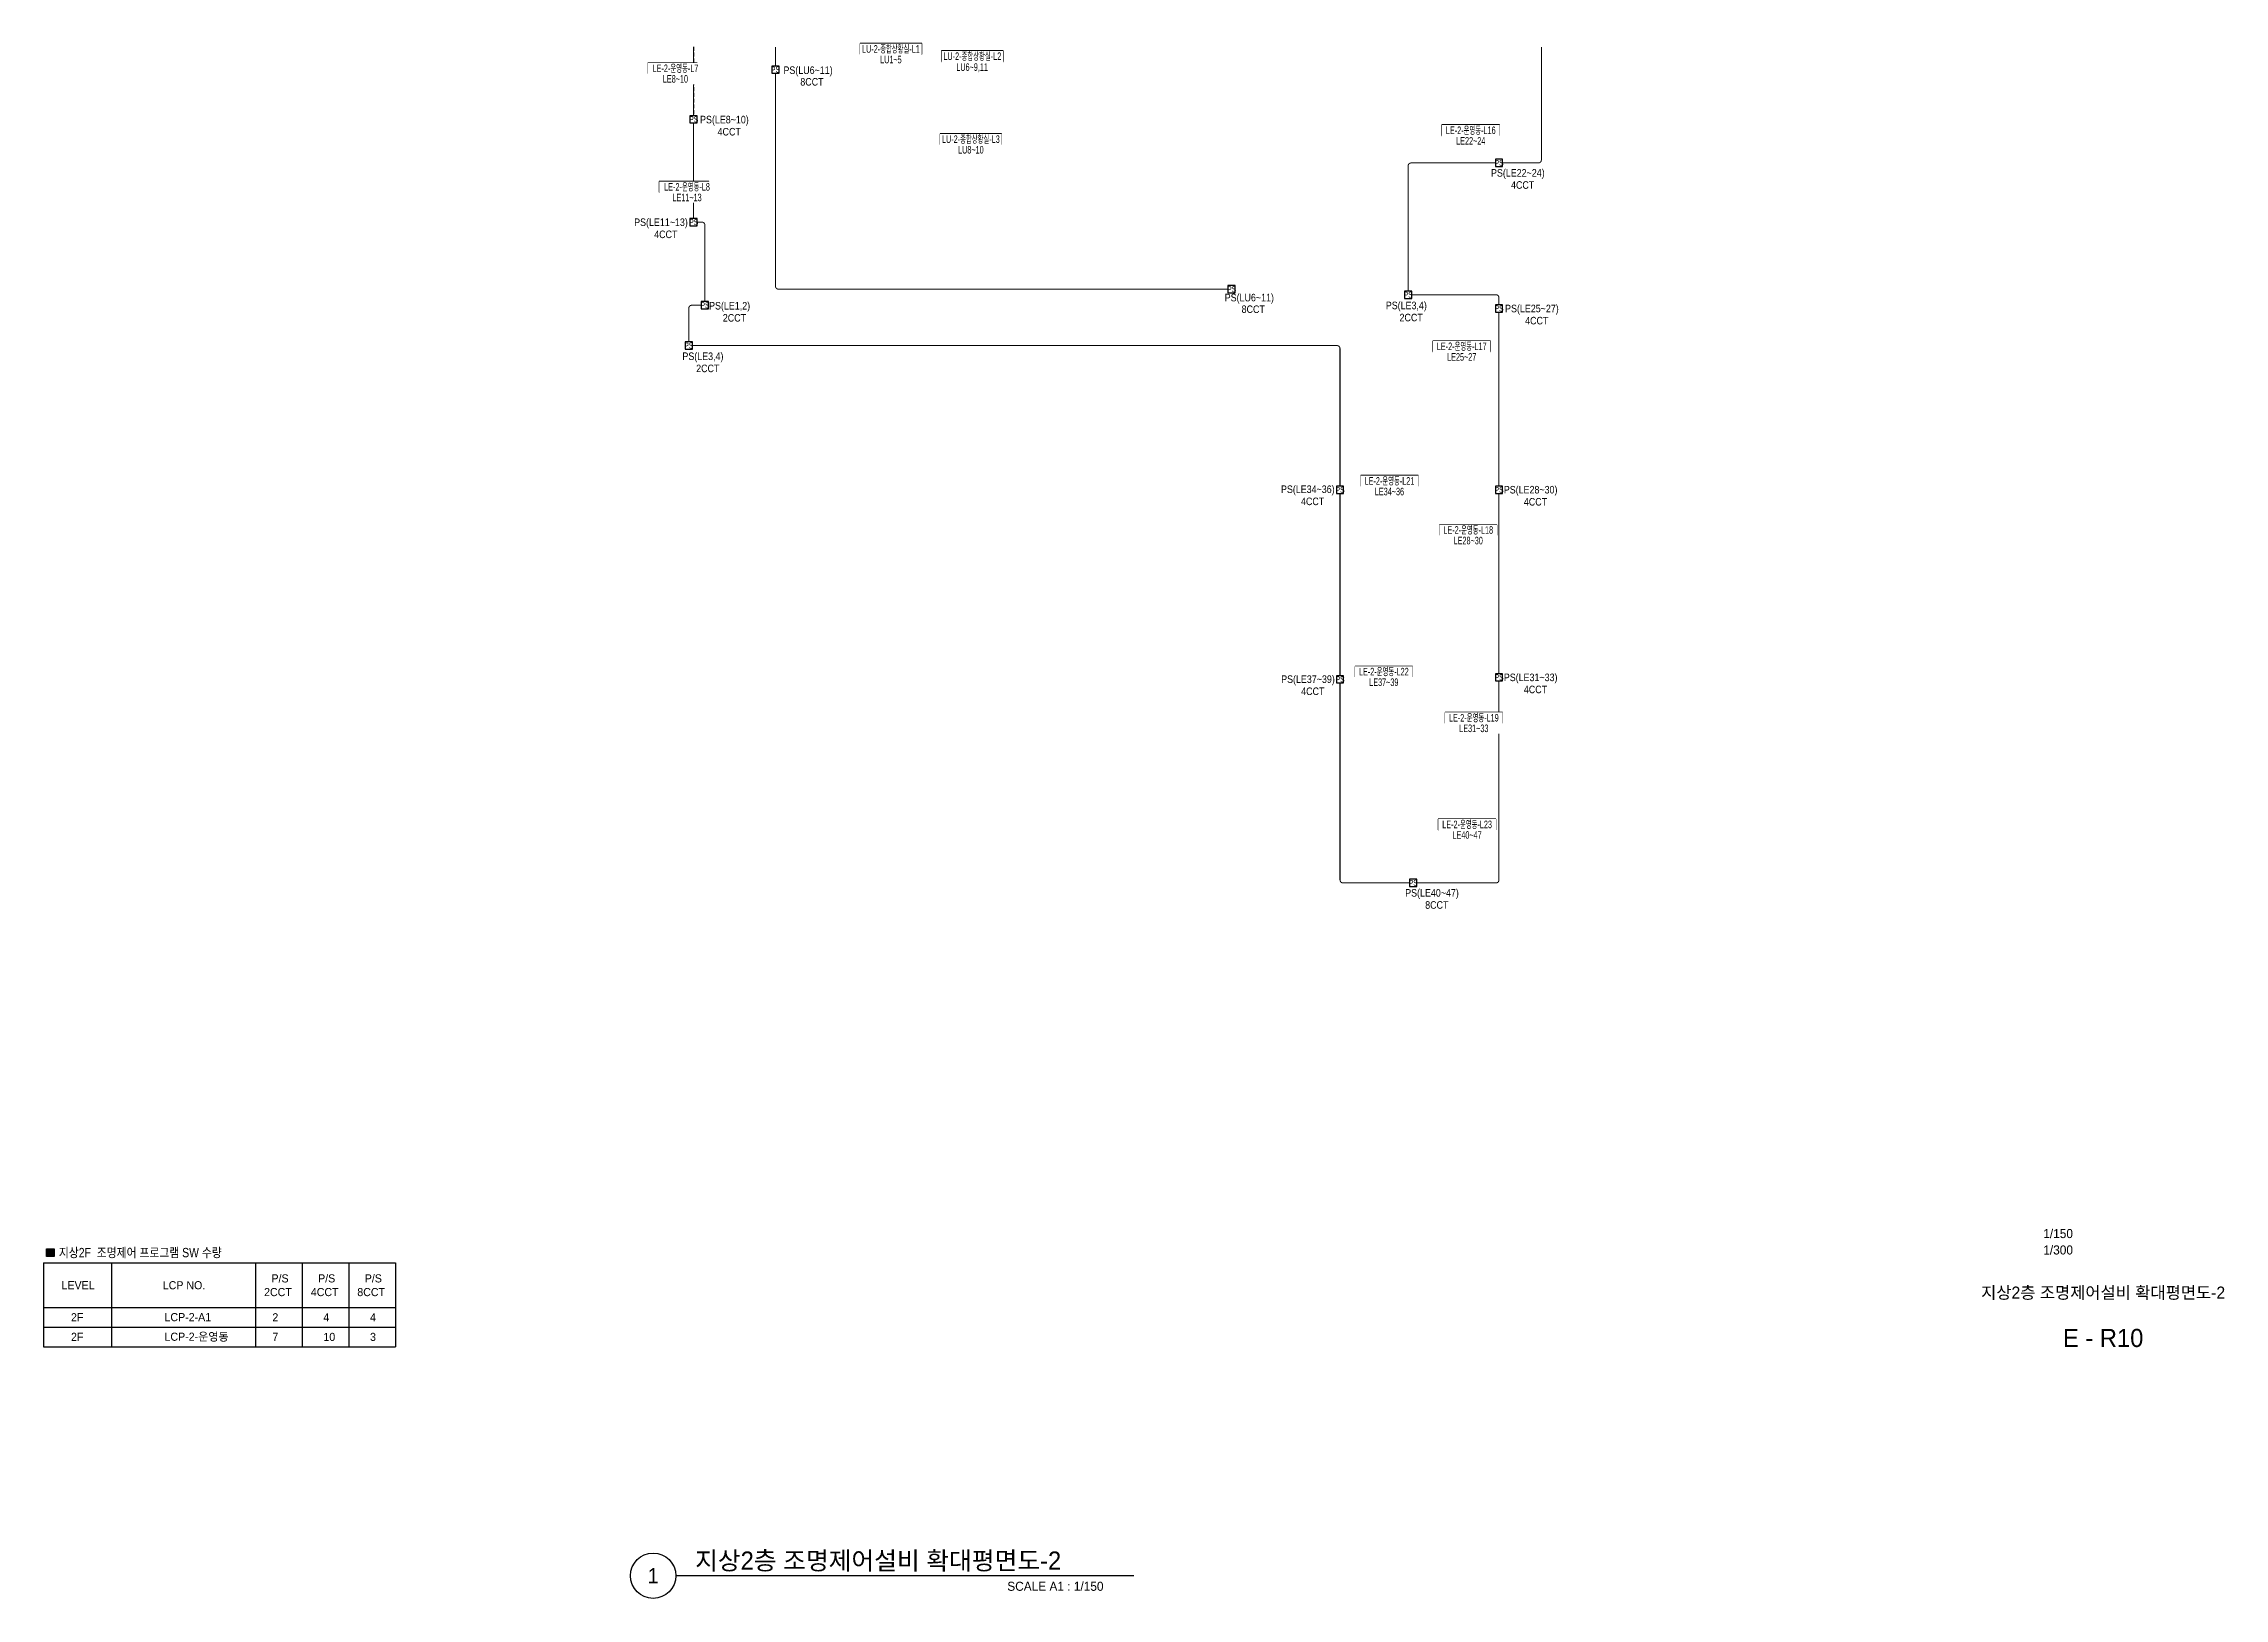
# Model space of a CAD drawing. Header units: millimetres. Extents: x 39625 to 501091, y -351975 to 836145.
# Drawn here: x 392861 to 501091, y -173775 to -96640 of the extents above; entities that cross this region are included whole.
import ezdxf
from ezdxf.enums import TextEntityAlignment as Align

# ---------------------------------------------------------------- set-up
doc = ezdxf.new("R2010")
doc.units = ezdxf.units.MM
doc.header["$LTSCALE"] = 150
doc.set_wipeout_variables(frame=1)
doc.linetypes.add('HIDDEN', pattern=[9.525, 6.35, -3.175])
for name, color, linetype in [('------01 Distribution Panel', 3, 'Continuous'), ('------04 Lighting Switch', 2, 'Continuous'), ('-----30 Text', 2, 'Continuous'), ('-----41 Drawing Title', 2, 'Continuous'), ('-----42 Drawing Number', 2, 'Continuous'), ('-----43 Drawing Scale', 3, 'Continuous')]:
    doc.layers.add(name, color=color, linetype=linetype)
doc.styles.add('ELEC', font='Dotum.ttf')

# ---------------------------------------------------------------- blocks, each defined once
blk = doc.blocks.new('ps')
blk.add_lwpolyline([(-79296, 80452), (-79751, 80452), (-79751, 79997), (-79296, 79997)], close=True)
at = {"style": 'ELEC', "width": 0.7}
blk.add_text('PS', height=379.2, dxfattribs=at).set_placement((-79517, 80226), align=Align.MIDDLE_CENTER)

msp = doc.modelspace()

# ---------------------------------------------------------------- hatches: boundary and pattern name
at = {"layer": '-----30 Text'}
h = msp.add_hatch(dxfattribs=at)
h.set_pattern_fill('ANSI31', color=256, scale=1.090331, style=0)
h.set_pattern_definition([(45, (1161467.1733, -353704.144), (-0.09637256818, 0.09637256818), [])])
h.paths.add_polyline_path([(393011, -156440), (393383, -156440), (393383, -156812), (393011, -156812)])

# ---------------------------------------------------------------- linework, layer by layer
at = {"layer": '------01 Distribution Panel', "color": 1, "elevation": 0}
for points in [[(433385, -97165), (436439, -97165), (436439, -96640), (433385, -96640)], [(437425, -97527), (440480, -97527), (440480, -97002), (437425, -97002)], [(422842, -98127), (425296, -98127), (425296, -97602), (422842, -97602)], [(437353, -101642), (440407, -101642), (440407, -101117), (437353, -101117)], [(462262, -101201), (465116, -101201), (465116, -100676), (462262, -100676)], [(423417, -104010), (425872, -104010), (425872, -103485), (423417, -103485)], [(461814, -111919), (464669, -111919), (464669, -111394), (461814, -111394)], [(458226, -118599), (461081, -118599), (461081, -118074), (458226, -118074)], [(462136, -121032), (464991, -121032), (464991, -120507), (462136, -120507)], [(457947, -128060), (460802, -128060), (460802, -127535), (457947, -127535)], [(462415, -130347), (465270, -130347), (465270, -129822), (462415, -129822)], [(462080, -135639), (464935, -135639), (464935, -135114), (462080, -135114)]]:
    msp.add_lwpolyline(points, close=True, dxfattribs=at)
at = {"layer": '-----30 Text'}
msp.add_lwpolyline([(393011, -156440), (393383, -156440), (393383, -156812), (393011, -156812)], close=True, dxfattribs=at)
at = {"layer": '-----41 Drawing Title', "color": 7}
msp.add_line((446964, -172650), (424236, -172650), dxfattribs=at)
msp.add_circle((423111, -172650), 1125, dxfattribs=at)
at = {"color": 30, "linetype": 'HIDDEN', "lineweight": -3, "ltscale": 0.2}
msp.add_line((425120, -96800), (425120, -100215), dxfattribs=at)
at = {"color": 3}
for p, q in [((392861, -157134), (392861, -161288)), ((392861, -157134), (403383, -157134)), ((396233, -157134), (396233, -161288)), ((403383, -157134), (403383, -160316)), ((403383, -157134), (403383, -161288)), ((403383, -157134), (410328, -157134)), ((405698, -157134), (405698, -161288)), ((408013, -157134), (408013, -161288)), ((410328, -157134), (410328, -161288)), ((392861, -159344), (403383, -159344)), ((403383, -159344), (410328, -159344)), ((392861, -160316), (403383, -160316)), ((403383, -160316), (410328, -160316)), ((392861, -161288), (403383, -161288)), ((403383, -161288), (410328, -161288))]:
    msp.add_line(p, q, dxfattribs=at)
at = {"color": 30, "linetype": 'HIDDEN', "lineweight": -3, "ltscale": 0.2, "const_width": 50, "elevation": 0}
for points in [[(425120, -96800), (425120, -100215)], [(429180, -97750), (429180, -96800)], [(425120, -100575), (425120, -105315)], [(465090, -109960), (465090, -118600)], [(457200, -118960), (457200, -128000)], [(465090, -118960), (465090, -127900)]]:
    msp.add_lwpolyline(points, dxfattribs=at)
for points in [[(467194, -96800), (467194, -102410, -0.4142136), (467044, -102560), (465270, -102560)], [(451640, -108820), (429330, -108821, -0.4142337), (429180, -108671), (429180, -98110)], [(460580, -108920), (460580, -102710, -0.4142136), (460730, -102560), (464910, -102560)], [(425300, -105495), (425530, -105495, -0.4142136), (425680, -105645), (425680, -109440)], [(465090, -109600), (465090, -109250, 0.4142136), (464940, -109100), (460760, -109100)], [(425500, -109620), (425030, -109620, 0.4142136), (424880, -109770), (424880, -111440)], [(425060, -111620), (457050, -111620, -0.4142077), (457200, -111770), (457200, -118600)], [(457200, -128365), (457200, -138130, 0.4142136), (457350, -138280), (460650, -138280)], [(465090, -128260), (465090, -138130, -0.4142136), (464940, -138280), (461010, -138280)]]:
    msp.add_lwpolyline(points, format="xyb", dxfattribs=at)

# ---------------------------------------------------------------- block references
at = {"layer": '------04 Lighting Switch', "xscale": 0.790589613177827, "yscale": 0.790589613177827, "zscale": 0.790589613177827}
for p in [(492051, -161355), (487991, -163820), (527960, -165985), (487991, -168920), (514690, -172245), (523450, -172525), (488550, -173045), (527960, -173205), (487750, -175045), (520070, -182205), (527960, -182205), (520071, -191605), (527960, -191505), (523700, -201705)]:
    msp.add_blockref('ps', p, dxfattribs=at)

# ---------------------------------------------------------------- texts
at = {"layer": '-----30 Text', "style": 'ELEC', "width": 0.9}
for s, p in [('PS(LU6~11)', (430800, -98005)), ('8CCT ', (431054, -98535)), ('PS(LE8~10)', (426649, -100455)), ('4CCT', (426888, -101010)), ('PS(LE22~24)', (466026, -103099)), ('4CCT', (466265, -103654)), ('PS(LE11~13)', (423501, -105547)), ('4CCT', (423741, -106101)), ('PS(LU6~11)', (452700, -109286)), ('PS(LE1,2)', (426907, -109690)), ('2CCT', (427146, -110245)), ('8CCT ', (452955, -109816)), ('PS(LE3,4)', (460492, -109676)), ('2CCT', (460731, -110230)), ('PS(LE25~27)', (466725, -109828)), ('4CCT', (466965, -110383)), ('PS(LE3,4)', (425583, -112197)), ('2CCT', (425823, -112752)), ('PS(LE34~36)', (455602, -118794)), ('PS(LE28~30)', (466661, -118817)), ('4CCT', (455841, -119349)), ('4CCT', (466901, -119371)), ('PS(LE37~39)', (455611, -128217)), ('4CCT', (455850, -128771)), ('PS(LE31~33)', (466662, -128128)), ('4CCT', (466901, -128682)), ('PS(LE40~47)', (461766, -138819)), ('8CCT', (462005, -139374))]:
    msp.add_text(s, height=375, dxfattribs=at).set_placement(p, align=Align.MIDDLE)
at = {"layer": '-----30 Text', "style": 'ELEC', "width": 0.85}
msp.add_text('지상2F  조명제어 프로그램 SW 수량', height=463.68, dxfattribs=at).set_placement((393618, -156851))
at = {"layer": '-----30 Text', "style": 'ELEC'}
for s, height, p in [(' P/S', 402.9, (404024, -158101)), (' P/S', 402.9, (406338, -158101)), (' P/S', 402.9, (408653, -158101)), (' LEVEL', 402.9, (393603, -158440)), (' LCP NO.', 402.9, (398629, -158441)), ('2CCT', 402.9, (403803, -158780)), ('4CCT', 402.9, (406123, -158780)), ('8CCT', 402.9, (408429, -158780)), ('2F', 402.9, (394220, -160028)), ('LCP-2-A1', 402.9, (398861, -160023)), ('2', 403, (404215, -160031)), ('4', 403, (406747, -160031)), ('4', 403, (409062, -160031)), ('2F', 402.9, (394220, -161001)), ('LCP-2-운영동', 402.9, (398861, -160995)), ('7', 403, (404215, -161004)), ('10', 402.9, (406747, -161004)), ('3', 403, (409062, -161004))]:
    msp.add_text(s, height=height, dxfattribs=at).set_placement(p)
at = {"layer": '-----41 Drawing Title', "style": 'ELEC'}
msp.add_text('지상2층 조명제어설비 확대평면도-2', height=600, dxfattribs=at).set_placement((495075, -158605), align=Align.MIDDLE_CENTER)
at = {"layer": '-----41 Drawing Title', "color": 2, "style": 'ELEC'}
msp.add_text('지상2층 조명제어설비 확대평면도-2', height=900, dxfattribs=at).set_placement((425195, -172350))
at = {"layer": '-----41 Drawing Title', "color": 7, "style": 'ELEC'}
msp.add_text('1', height=750, dxfattribs=at).set_placement((423111, -172650), align=Align.MIDDLE)
at = {"layer": '-----41 Drawing Title', "style": 'ELEC'}
msp.add_text('SCALE A1 : 1/150', height=450, dxfattribs=at).set_placement((445464, -173400), align=Align.RIGHT)
at = {"layer": '-----42 Drawing Number', "style": 'ELEC'}
msp.add_text('E - R10', height=900, dxfattribs=at).set_placement((495075, -160855), align=Align.MIDDLE_CENTER)
at = {"layer": '-----43 Drawing Scale', "style": 'ELEC'}
for s, p in [('1/150', (492840, -155675)), ('1/300', (492840, -156490))]:
    msp.add_text(s, height=450, dxfattribs=at).set_placement(p, align=Align.MIDDLE_CENTER)

# ---------------------------------------------------------------- next in the draw order: wipeouts: each hides what was drawn before it
at = {"color": 1}
for points in [[(433385, -97165), (436439, -97165), (436439, -96640), (433385, -96640)], [(437425, -97527), (440480, -97527), (440480, -97002), (437425, -97002)], [(422842, -98127), (425596, -98127), (425596, -97602), (422842, -97602)], [(437353, -101642), (440407, -101642), (440407, -101117), (437353, -101117)], [(462262, -101201), (465116, -101201), (465116, -100676), (462262, -100676)], [(423417, -104010), (426172, -104010), (426172, -103485), (423417, -103485)], [(461814, -111919), (464669, -111919), (464669, -111394), (461814, -111394)], [(458226, -118599), (461081, -118599), (461081, -118074), (458226, -118074)], [(462136, -121032), (464991, -121032), (464991, -120507), (462136, -120507)], [(457947, -128060), (460802, -128060), (460802, -127535), (457947, -127535)], [(462415, -130347), (465270, -130347), (465270, -129822), (462415, -129822)], [(462080, -135639), (464935, -135639), (464935, -135114), (462080, -135114)]]:
    msp.add_wipeout(points, dxfattribs=at)

# ---------------------------------------------------------------- next in the draw order: wipeouts: each hides what was drawn before it
for points in [[(433385, -97690), (436439, -97690), (436439, -97165), (433385, -97165)], [(422842, -98652), (425596, -98652), (425596, -98127), (422842, -98127)], [(437425, -98052), (440480, -98052), (440480, -97527), (437425, -97527)], [(437353, -102167), (440407, -102167), (440407, -101642), (437353, -101642)], [(462262, -101726), (465116, -101726), (465116, -101201), (462262, -101201)], [(423417, -104535), (426172, -104535), (426172, -104010), (423417, -104010)], [(461814, -112444), (464669, -112444), (464669, -111919), (461814, -111919)], [(458226, -119124), (461081, -119124), (461081, -118599), (458226, -118599)], [(462136, -121557), (464991, -121557), (464991, -121032), (462136, -121032)], [(457947, -128585), (460802, -128585), (460802, -128060), (457947, -128060)], [(462415, -130872), (465270, -130872), (465270, -130347), (462415, -130347)], [(462080, -136164), (464935, -136164), (464935, -135639), (462080, -135639)]]:
    msp.add_wipeout(points, dxfattribs=at)

# ---------------------------------------------------------------- next in the draw order: texts
at = {"style": 'ELEC', "width": 0.6}
for s, p in [('LU-2-종합상황실-L1', (434912, -96903)), ('LU1~5', (434912, -97428)), ('LU-2-종합상황실-L2', (438952, -97264)), ('LE-2-운영동-L7', (424219, -97864)), ('LE8~10', (424219, -98389)), ('LU6~9,11', (438941, -97803)), ('LU-2-종합상황실-L3', (438880, -101380)), ('LU8~10', (438880, -101905)), ('LE-2-운영동-L16', (463689, -100939)), ('LE22~24', (463689, -101464)), ('LE-2-운영동-L8', (424794, -103747)), ('LE11~13', (424794, -104272)), ('LE-2-운영동-L17', (463241, -111657)), ('LE25~27', (463241, -112182)), ('LE-2-운영동-L21', (459654, -118336)), ('LE34~36', (459654, -118861)), ('LE-2-운영동-L18', (463563, -120769)), ('LE28~30', (463563, -121294)), ('LE-2-운영동-L22', (459375, -127797)), ('LE37~39', (459375, -128322)), ('LE-2-운영동-L19', (463842, -130085)), ('LE31~33', (463842, -130610)), ('LE-2-운영동-L23', (463508, -135376)), ('LE40~47', (463508, -135901))]:
    msp.add_text(s, height=375, dxfattribs=at).set_placement(p, align=Align.MIDDLE_CENTER)

doc.saveas('drawing.dxf')
